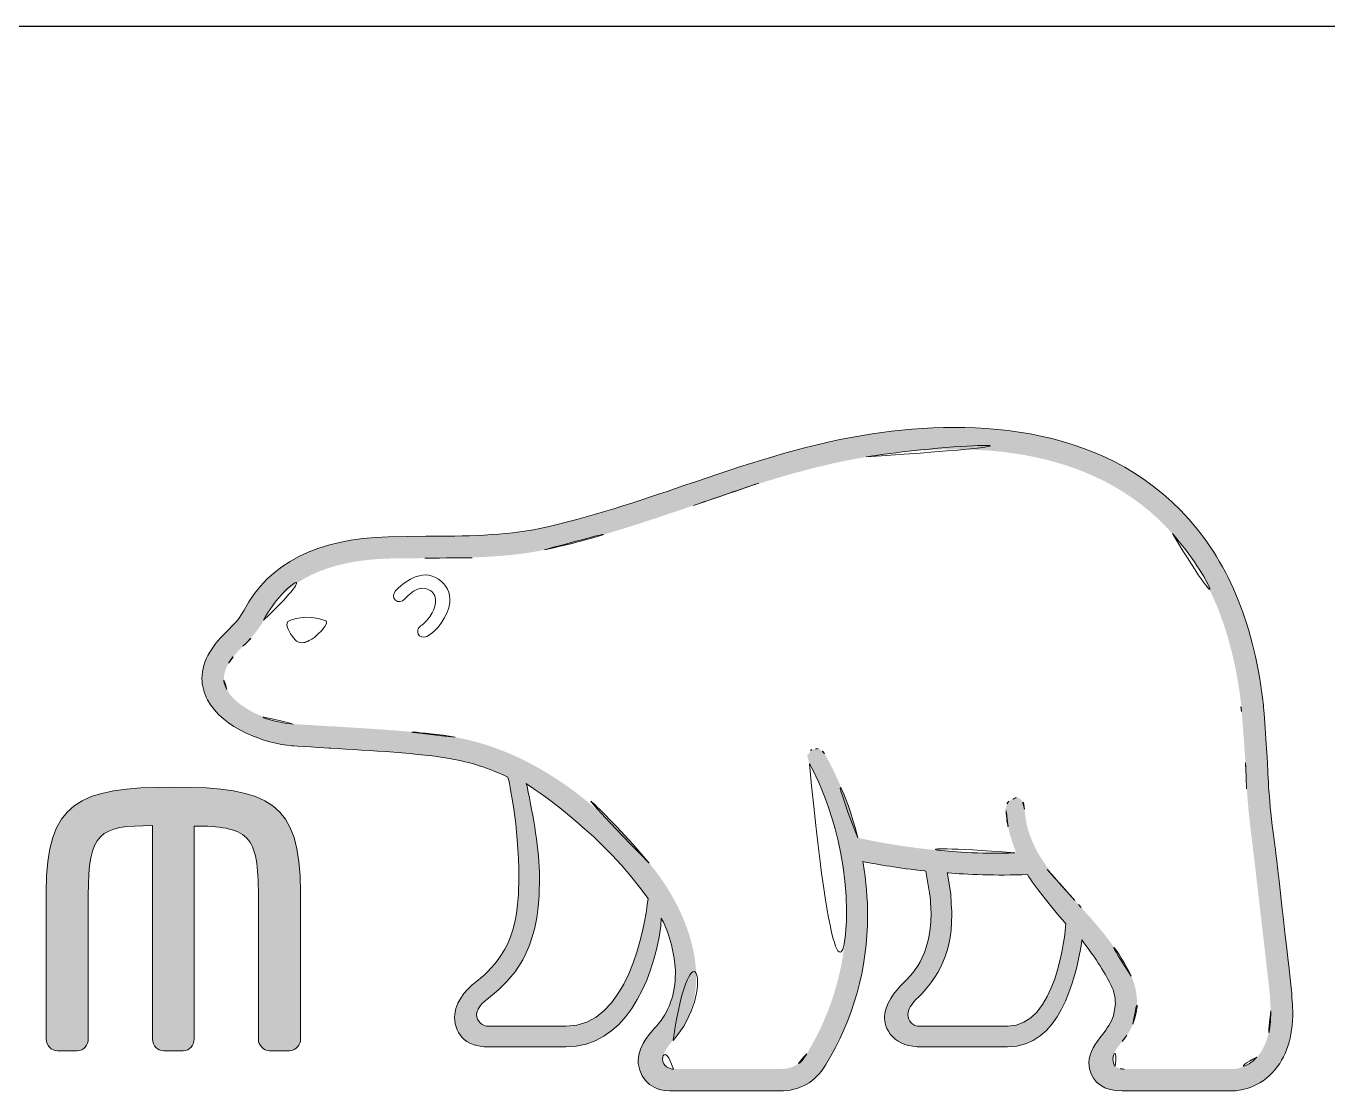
# Model space of a CAD drawing. Extents: x 16296675745 to 16296677481, y -37409619395 to -37409618123.
# Drawn here: x 16296676051.21 to 16296676065.86, y -37409618326.44 to -37409618314.46 of the extents above; entities that cross this region are included whole.
import ezdxf

# ---------------------------------------------------------------- set-up
doc = ezdxf.new("R2010")
doc.units = 0
doc.header["$LTSCALE"] = 10
doc.header["$MEASUREMENT"] = 0
doc.layers.get('0').update_dxf_attribs({"linetype": 'CONTINUOUS'})
doc.layers.add('BODY', color=7, linetype='CONTINUOUS')
doc.layers.add('레이어 1', color=7, linetype='CONTINUOUS', lineweight=0)

msp = doc.modelspace()

# ---------------------------------------------------------------- hatches: boundary and pattern name
at = {"layer": '레이어 1'}
h = msp.add_hatch(color=7, dxfattribs=at)
h.dxf.hatch_style = 1
edge = h.paths.add_edge_path(flags=16)
edge.add_spline(control_points=[(16296676065.064369, -37409618326.057869), (16296676064.94376, -37409618326.191391), (16296676064.792179, -37409618326.192574), (16296676064.78562, -37409618326.192574), (16296676064.78562, -37409618326.192574), (16296676063.571421, -37409618326.192574), (16296676063.571421, -37409618326.192574), (16296676063.52681, -37409618326.192574), (16296676063.49272, -37409618326.181396), (16296676063.47064, -37409618326.159607), (16296676063.452221, -37409618326.141563), (16296676063.44327, -37409618326.114113), (16296676063.44327, -37409618326.080093), (16296676063.44327, -37409618326.01162), (16296676063.49325, -37409618325.948669), (16296676063.54635, -37409618325.881828), (16296676063.595579, -37409618325.818573), (16296676063.642349, -37409618325.758614), (16296676063.668539, -37409618325.684914), (16296676063.735001, -37409618325.506027), (16296676063.728201, -37409618325.315224), (16296676063.64884, -37409618325.147102), (16296676063.50547, -37409618324.842903), (16296676063.292749, -37409618324.60392), (16296676063.086571, -37409618324.372978), (16296676063.086571, -37409618324.372978), (16296676063.01676, -37409618324.296303), (16296676063.01676, -37409618324.295563), (16296676062.748739, -37409618323.996902), (16296676062.471781, -37409618323.687927), (16296676062.44993, -37409618323.269028), (16296676062.444929, -37409618323.186089), (16296676062.40659, -37409618323.135948), (16296676062.35326, -37409618323.138199), (16296676062.35326, -37409618323.138199), (16296676062.27471, -37409618323.175926), (16296676062.273001, -37409618323.175926), (16296676062.25174, -37409618323.199371), (16296676062.23988, -37409618323.234268), (16296676062.23988, -37409618323.274399), (16296676062.23988, -37409618323.274399), (16296676062.240549, -37409618323.288559), (16296676062.240549, -37409618323.288719), (16296676062.251289, -37409618323.44014), (16296676062.287399, -37409618323.588722), (16296676062.35087, -37409618323.742981), (16296676062.35087, -37409618323.742981), (16296676062.357071, -37409618323.758507), (16296676062.357071, -37409618323.758507), (16296676062.357071, -37409618323.758507), (16296676062.340651, -37409618323.759087), (16296676062.340651, -37409618323.759087), (16296676061.561159, -37409618323.789978), (16296676060.79698, -37409618323.642883), (16296676060.572229, -37409618323.588722), (16296676060.43363, -37409618323.031067), (16296676060.20882, -37409618322.661392), (16296676060.199129, -37409618322.645737), (16296676060.181669, -37409618322.616798), (16296676060.15377, -37409618322.594566), (16296676060.126921, -37409618322.586807), (16296676060.126921, -37409618322.586807), (16296676060.06127, -37409618322.596649), (16296676060.053221, -37409618322.59771), (16296676060.047701, -37409618322.605904), (16296676060.036209, -37409618322.621407), (16296676060.010851, -37409618322.655441), (16296676060.010851, -37409618322.655441), (16296676060.00773, -37409618322.682732), (16296676060.00773, -37409618322.682732), (16296676060.00773, -37409618322.682732), (16296676060.02845, -37409618322.756126), (16296676060.02845, -37409618322.756126), (16296676060.045469, -37409618322.785507), (16296676060.445721, -37409618323.486687), (16296676060.445721, -37409618324.415352), (16296676060.445721, -37409618324.988228), (16296676060.295191, -37409618325.528709), (16296676059.99832, -37409618326.021622), (16296676059.92738, -37409618326.139908), (16296676059.83392, -37409618326.192574), (16296676059.694889, -37409618326.192574), (16296676059.694889, -37409618326.192574), (16296676058.49798, -37409618326.192574), (16296676058.49798, -37409618326.192574), (16296676058.4583, -37409618326.192574), (16296676058.3755, -37409618326.16468), (16296676058.3755, -37409618326.078148), (16296676058.3755, -37409618326.030418), (16296676058.419729, -37409618325.952103), (16296676058.493441, -37409618325.869598), (16296676058.99222, -37409618325.314194), (16296676058.704451, -37409618324.446678), (16296676058.226101, -37409618323.875153), (16296676057.764071, -37409618323.323921), (16296676057.010019, -37409618322.630234), (16296676056.041821, -37409618322.457909), (16296676055.6987, -37409618322.397949), (16296676055.134859, -37409618322.364532), (16296676054.67947, -37409618322.337517), (16296676054.67947, -37409618322.337517), (16296676054.21917, -37409618322.310219), (16296676054.21917, -37409618322.310219), (16296676053.982941, -37409618322.292168), (16296676053.59252, -37409618322.146873), (16296676053.4737, -37409618321.921898), (16296676053.4235, -37409618321.828651), (16296676053.429171, -37409618321.73407), (16296676053.492121, -37409618321.62532), (16296676053.531731, -37409618321.559692), (16296676053.586109, -37409618321.503288), (16296676053.65451, -37409618321.434669), (16296676053.730141, -37409618321.358147), (16296676053.80794, -37409618321.278923), (16296676053.868521, -37409618321.174492), (16296676053.868521, -37409618321.174492), (16296676053.885889, -37409618321.141823), (16296676053.885889, -37409618321.141823), (16296676054.11705, -37409618320.699638), (16296676054.593241, -37409618320.466164), (16296676055.3018, -37409618320.447357), (16296676055.3018, -37409618320.447357), (16296676055.701389, -37409618320.442886), (16296676055.701389, -37409618320.442886), (16296676056.140129, -37409618320.440651), (16296676056.63796, -37409618320.438133), (16296676057.04702, -37409618320.35009), (16296676057.621519, -37409618320.226578), (16296676058.197889, -37409618320.029648), (16296676058.706539, -37409618319.856308), (16296676058.706539, -37409618319.856308), (16296676058.722799, -37409618319.850937), (16296676058.722799, -37409618319.850937), (16296676059.3519, -37409618319.635811), (16296676060.002501, -37409618319.413383), (16296676060.667549, -37409618319.305077), (16296676061.731911, -37409618319.128883), (16296676063.193529, -37409618319.134697), (16296676064.1131, -37409618320.167053), (16296676064.53813, -37409618320.645027), (16296676064.79994, -37409618321.302338), (16296676064.890051, -37409618322.121208), (16296676064.890051, -37409618322.121208), (16296676064.886629, -37409618322.11853), (16296676064.88349, -37409618322.115677), (16296676064.890791, -37409618322.131943), (16296676064.897671, -37409618322.223846), (16296676064.935551, -37409618322.744789), (16296676064.94644, -37409618322.995277), (16296676064.95793, -37409618323.254257), (16296676065.02342, -37409618323.734779), (16296676065.02342, -37409618323.734779), (16296676065.209009, -37409618325.341782), (16296676065.209009, -37409618325.341782), (16296676065.209009, -37409618325.341782), (16296676065.220051, -37409618325.537064), (16296676065.220051, -37409618325.537064), (16296676065.220051, -37409618325.767723), (16296676065.16783, -37409618325.942993), (16296676065.064369, -37409618326.057869)], knot_values=[0, 0, 0, 0, 1, 1, 1, 2, 2, 2, 3, 3, 3, 4, 4, 4, 5, 5, 5, 6, 6, 6, 7, 7, 7, 8, 8, 8, 9, 9, 9, 10, 10, 10, 11, 11, 11, 12, 12, 12, 13, 13, 13, 14, 14, 14, 15, 15, 15, 16, 16, 16, 17, 17, 17, 18, 18, 18, 19, 19, 19, 20, 20, 20, 21, 21, 21, 22, 22, 22, 23, 23, 23, 24, 24, 24, 25, 25, 25, 26, 26, 26, 27, 27, 27, 28, 28, 28, 29, 29, 29, 30, 30, 30, 31, 31, 31, 32, 32, 32, 33, 33, 33, 34, 34, 34, 35, 35, 35, 36, 36, 36, 37, 37, 37, 38, 38, 38, 39, 39, 39, 40, 40, 40, 41, 41, 41, 42, 42, 42, 43, 43, 43, 44, 44, 44, 45, 45, 45, 46, 46, 46, 47, 47, 47, 48, 48, 48, 49, 49, 49, 50, 50, 50, 51, 51, 51, 52, 52, 52, 53, 53, 53, 53], degree=3, periodic=0)
edge = h.paths.add_edge_path(flags=16)
edge.add_spline(control_points=[(16296676062.257481, -37409618325.710564), (16296676062.257481, -37409618325.710564), (16296676061.266979, -37409618325.710564), (16296676061.266979, -37409618325.710564), (16296676061.193729, -37409618325.710564), (16296676061.135839, -37409618325.652077), (16296676061.135839, -37409618325.577492), (16296676061.135839, -37409618325.525421), (16296676061.181049, -37409618325.459183), (16296676061.223789, -37409618325.413681), (16296676061.425261, -37409618325.220802), (16296676061.631359, -37409618324.955254), (16296676061.631359, -37409618324.451157), (16296676061.631359, -37409618324.451157), (16296676061.618601, -37409618324.222153), (16296676061.618601, -37409618324.221268), (16296676061.618601, -37409618324.221268), (16296676061.582199, -37409618323.998543), (16296676061.582199, -37409618323.998543), (16296676061.582199, -37409618323.998543), (16296676061.57966, -37409618323.984497), (16296676061.57966, -37409618323.984497), (16296676061.57966, -37409618323.984497), (16296676061.59428, -37409618323.98555), (16296676061.59428, -37409618323.98555), (16296676061.778971, -37409618323.998833), (16296676062.138359, -37409618324.018829), (16296676062.481489, -37409618324.002563), (16296676062.568609, -37409618324.141144), (16296676062.70899, -37409618324.319427), (16296676062.913971, -37409618324.556931), (16296676062.90456, -37409618324.675087), (16296676062.8067, -37409618325.710564), (16296676062.257481, -37409618325.710564)], knot_values=[0, 0, 0, 0, 1, 1, 1, 2, 2, 2, 3, 3, 3, 4, 4, 4, 5, 5, 5, 6, 6, 6, 7, 7, 7, 8, 8, 8, 9, 9, 9, 10, 10, 10, 11, 11, 11, 11], degree=3, periodic=0)
edge = h.paths.add_edge_path(flags=16)
edge.add_spline(control_points=[(16296676057.287359, -37409618325.710564), (16296676057.287359, -37409618325.710564), (16296676056.417919, -37409618325.710564), (16296676056.417919, -37409618325.710564), (16296676056.35272, -37409618325.710564), (16296676056.2826, -37409618325.65686), (16296676056.2826, -37409618325.577492), (16296676056.2826, -37409618325.529312), (16296676056.32303, -37409618325.469643), (16296676056.39673, -37409618325.410393), (16296676056.61677, -37409618325.235123), (16296676056.950199, -37409618324.969856), (16296676056.9863, -37409618324.237511), (16296676056.9863, -37409618324.237511), (16296676056.991289, -37409618324.037773), (16296676056.991289, -37409618324.037773), (16296676056.991289, -37409618323.72628), (16296676056.91992, -37409618323.350182), (16296676056.85219, -37409618323.014076), (16296676056.85219, -37409618323.014076), (16296676056.84115, -37409618322.979767), (16296676056.84115, -37409618322.979767), (16296676056.84115, -37409618322.979767), (16296676056.86964, -37409618323.001991), (16296676056.86964, -37409618323.001991), (16296676056.999281, -37409618323.081802), (16296676057.709391, -37409618323.563072), (16296676058.213341, -37409618324.274094), (16296676058.17157, -37409618324.610626), (16296676057.98181, -37409618325.710564), (16296676057.287359, -37409618325.710564)], knot_values=[0, 0, 0, 0, 1, 1, 1, 2, 2, 2, 3, 3, 3, 4, 4, 4, 5, 5, 5, 6, 6, 6, 7, 7, 7, 8, 8, 8, 9, 9, 9, 10, 10, 10, 10], degree=3, periodic=0)
edge = h.paths.add_edge_path()
edge.add_spline(control_points=[(16296676065.45442, -37409618325.317459), (16296676065.454109, -37409618325.315224), (16296676065.26973, -37409618323.70137), (16296676065.26973, -37409618323.70137), (16296676065.201469, -37409618323.219063), (16296676065.19162, -37409618322.961853), (16296676065.182751, -37409618322.733887), (16296676065.182751, -37409618322.733887), (16296676065.13711, -37409618322.096741), (16296676065.13711, -37409618322.096291), (16296676065.039989, -37409618321.224167), (16296676064.75773, -37409618320.519722), (16296676064.297791, -37409618320.004593), (16296676063.30423, -37409618318.888237), (16296676061.753241, -37409618318.87645), (16296676060.62661, -37409618319.062187), (16296676059.935659, -37409618319.176483), (16296676059.27523, -37409618319.401894), (16296676058.636721, -37409618319.6203), (16296676058.636721, -37409618319.6203), (16296676058.61614, -37409618319.627586), (16296676058.61614, -37409618319.627586), (16296676058.11697, -37409618319.797821), (16296676057.55051, -37409618319.991623), (16296676056.99465, -37409618320.110046), (16296676056.612749, -37409618320.191658), (16296676056.13447, -37409618320.195389), (16296676055.711969, -37409618320.197632), (16296676055.711969, -37409618320.197632), (16296676055.29381, -37409618320.202698), (16296676055.29381, -37409618320.202698), (16296676054.490311, -37409618320.222542), (16296676053.943029, -37409618320.500793), (16296676053.66659, -37409618321.029343), (16296676053.66659, -37409618321.029343), (16296676053.654131, -37409618321.052147), (16296676053.654131, -37409618321.052147), (16296676053.60841, -37409618321.132263), (16296676053.540609, -37409618321.200287), (16296676053.479891, -37409618321.261169), (16296676053.412979, -37409618321.32859), (16296676053.33757, -37409618321.404221), (16296676053.279989, -37409618321.502098), (16296676053.22217, -37409618321.600121), (16296676053.19301, -37409618321.699471), (16296676053.19301, -37409618321.797028), (16296676053.19301, -37409618321.879082), (16296676053.213591, -37409618321.959648), (16296676053.25493, -37409618322.036613), (16296676053.42573, -37409618322.359161), (16296676053.91297, -37409618322.533241), (16296676054.20373, -37409618322.554001), (16296676054.20373, -37409618322.554001), (16296676054.631729, -37409618322.580849), (16296676054.641951, -37409618322.581741), (16296676055.069889, -37409618322.605904), (16296676055.655951, -37409618322.639763), (16296676055.99811, -37409618322.700188), (16296676056.19817, -37409618322.73555), (16296676056.42552, -37409618322.807297), (16296676056.63497, -37409618322.905907), (16296676056.649891, -37409618322.960213), (16296676056.75864, -37409618323.443733), (16296676056.75864, -37409618324.038071), (16296676056.75864, -37409618324.038071), (16296676056.754021, -37409618324.226639), (16296676056.754021, -37409618324.226639), (16296676056.722469, -37409618324.853363), (16296676056.44924, -37409618325.07235), (16296676056.249041, -37409618325.23259), (16296676056.228741, -37409618325.24855), (16296676056.05032, -37409618325.396683), (16296676056.037491, -37409618325.574959), (16296676056.028391, -37409618325.675797), (16296676056.057249, -37409618325.767723), (16296676056.1185, -37409618325.833794), (16296676056.184891, -37409618325.905403), (16296676056.28581, -37409618325.941643), (16296676056.417919, -37409618325.941643), (16296676056.417919, -37409618325.941643), (16296676057.287359, -37409618325.941643), (16296676057.287359, -37409618325.941643), (16296676057.938101, -37409618325.941643), (16296676058.260031, -37409618325.240936), (16296676058.357969, -37409618324.584534), (16296676058.357969, -37409618324.584534), (16296676058.35998, -37409618324.49218), (16296676058.35998, -37409618324.49218), (16296676058.35998, -37409618324.49218), (16296676058.386841, -37409618324.538429), (16296676058.386841, -37409618324.538429), (16296676058.470301, -37409618324.724167), (16296676058.52051, -37409618324.946136), (16296676058.52051, -37409618325.113373), (16296676058.52051, -37409618325.348053), (16296676058.447849, -37409618325.553017), (16296676058.309851, -37409618325.705788), (16296676058.27503, -37409618325.740257), (16296676058.101, -37409618325.920609), (16296676058.101, -37409618326.100693), (16296676058.101, -37409618326.100693), (16296676058.10257, -37409618326.130371), (16296676058.10257, -37409618326.130371), (16296676058.12726, -37409618326.343109), (16296676058.29941, -37409618326.438133), (16296676058.459339, -37409618326.438133), (16296676058.459339, -37409618326.438133), (16296676059.694889, -37409618326.438133), (16296676059.694889, -37409618326.438133), (16296676059.91791, -37409618326.438133), (16296676060.095659, -37409618326.337723), (16296676060.20986, -37409618326.14827), (16296676060.524269, -37409618325.626282), (16296676060.683599, -37409618325.05938), (16296676060.683599, -37409618324.463837), (16296676060.683599, -37409618324.277962), (16296676060.666071, -37409618324.079536), (16296676060.63175, -37409618323.873672), (16296676060.63175, -37409618323.873672), (16296676060.628771, -37409618323.857246), (16296676060.628771, -37409618323.857246), (16296676060.628771, -37409618323.857246), (16296676060.64518, -37409618323.860687), (16296676060.64518, -37409618323.860687), (16296676060.79384, -37409618323.889481), (16296676061.03299, -37409618323.930946), (16296676061.32851, -37409618323.962868), (16296676061.32851, -37409618323.962868), (16296676061.337099, -37409618323.963921), (16296676061.337099, -37409618323.963921), (16296676061.337099, -37409618323.963921), (16296676061.37686, -37409618324.190392), (16296676061.37686, -37409618324.190392), (16296676061.37686, -37409618324.190392), (16296676061.38558, -37409618324.244087), (16296676061.38558, -37409618324.244987), (16296676061.38558, -37409618324.244987), (16296676061.39736, -37409618324.445343), (16296676061.39736, -37409618324.445343), (16296676061.39736, -37409618324.926163), (16296676061.178949, -37409618325.135307), (16296676061.06155, -37409618325.247498), (16296676061.0599, -37409618325.248993), (16296676060.896099, -37409618325.415466), (16296676060.878361, -37409618325.563171), (16296676060.878361, -37409618325.563171), (16296676060.872681, -37409618325.608528), (16296676060.872681, -37409618325.608528), (16296676060.872681, -37409618325.654907), (16296676060.884609, -37409618325.745911), (16296676060.965771, -37409618325.829773), (16296676061.03723, -37409618325.904213), (16296676061.14785, -37409618325.941643), (16296676061.29495, -37409618325.941643), (16296676061.29495, -37409618325.941643), (16296676062.257481, -37409618325.941643), (16296676062.257481, -37409618325.941643), (16296676062.84206, -37409618325.941643), (16296676063.018021, -37409618325.198418), (16296676063.088961, -37409618324.781898), (16296676063.088961, -37409618324.781898), (16296676063.092251, -37409618324.73893), (16296676063.092251, -37409618324.73893), (16296676063.092251, -37409618324.73893), (16296676063.11536, -37409618324.770401), (16296676063.11536, -37409618324.770401), (16296676063.25016, -37409618324.942574), (16296676063.36838, -37409618325.133972), (16296676063.425289, -37409618325.253021), (16296676063.4552, -37409618325.314934), (16296676063.471319, -37409618325.383698), (16296676063.471319, -37409618325.452629), (16296676063.471319, -37409618325.452629), (16296676063.44953, -37409618325.591957), (16296676063.44953, -37409618325.591957), (16296676063.42701, -37409618325.667587), (16296676063.375389, -37409618325.737267), (16296676063.32489, -37409618325.804703), (16296676063.250811, -37409618325.900917), (16296676063.174431, -37409618326.000732), (16296676063.174431, -37409618326.121857), (16296676063.174431, -37409618326.121857), (16296676063.181601, -37409618326.188553), (16296676063.181601, -37409618326.188553), (16296676063.21681, -37409618326.349373), (16296676063.34712, -37409618326.438133), (16296676063.5483, -37409618326.438133), (16296676063.5483, -37409618326.438133), (16296676064.785021, -37409618326.438133), (16296676064.785021, -37409618326.438133), (16296676064.81217, -37409618326.438133), (16296676065.05386, -37409618326.432159), (16296676065.24316, -37409618326.227333), (16296676065.394291, -37409618326.06369), (16296676065.46769, -37409618325.838707), (16296676065.46769, -37409618325.540047), (16296676065.46769, -37409618325.540047), (16296676065.454559, -37409618325.318497), (16296676065.45442, -37409618325.317459)], knot_values=[0, 0, 0, 0, 1, 1, 1, 2, 2, 2, 3, 3, 3, 4, 4, 4, 5, 5, 5, 6, 6, 6, 7, 7, 7, 8, 8, 8, 9, 9, 9, 10, 10, 10, 11, 11, 11, 12, 12, 12, 13, 13, 13, 14, 14, 14, 15, 15, 15, 16, 16, 16, 17, 17, 17, 18, 18, 18, 19, 19, 19, 20, 20, 20, 21, 21, 21, 22, 22, 22, 23, 23, 23, 24, 24, 24, 25, 25, 25, 26, 26, 26, 27, 27, 27, 28, 28, 28, 29, 29, 29, 30, 30, 30, 31, 31, 31, 32, 32, 32, 33, 33, 33, 34, 34, 34, 35, 35, 35, 36, 36, 36, 37, 37, 37, 38, 38, 38, 39, 39, 39, 40, 40, 40, 41, 41, 41, 42, 42, 42, 43, 43, 43, 44, 44, 44, 45, 45, 45, 46, 46, 46, 47, 47, 47, 48, 48, 48, 49, 49, 49, 50, 50, 50, 51, 51, 51, 52, 52, 52, 53, 53, 53, 54, 54, 54, 55, 55, 55, 56, 56, 56, 57, 57, 57, 58, 58, 58, 59, 59, 59, 60, 60, 60, 61, 61, 61, 62, 62, 62, 63, 63, 63, 64, 64, 64, 65, 65, 65, 66, 66, 66, 66], degree=3, periodic=0)
edge = h.paths.add_edge_path(flags=0)
edge.add_spline(control_points=[(16296676054.18269, -37409618321.143761), (16296676054.18269, -37409618321.143761), (16296676054.36261, -37409618321.062462), (16296676054.585489, -37409618321.148376), (16296676054.585489, -37409618321.148376), (16296676054.613091, -37409618321.160156), (16296676054.577141, -37409618321.211037), (16296676054.468599, -37409618321.356934), (16296676054.361641, -37409618321.38842), (16296676054.361641, -37409618321.38842), (16296676054.361641, -37409618321.38842), (16296676054.28414, -37409618321.415718), (16296676054.24058, -37409618321.362907), (16296676054.152559, -37409618321.259666), (16296676054.14987, -37409618321.199547), (16296676054.14987, -37409618321.199547), (16296676054.14987, -37409618321.199547), (16296676054.140779, -37409618321.154953), (16296676054.18269, -37409618321.143761)], knot_values=[0, 0, 0, 0, 1, 1, 1, 2, 2, 2, 3, 3, 3, 4, 4, 4, 5, 5, 5, 6, 6, 6, 6], degree=3, periodic=0)
edge = h.paths.add_edge_path(flags=0)
edge.add_spline(control_points=[(16296676055.36997, -37409618320.812866), (16296676055.34304, -37409618320.842247), (16296676055.34096, -37409618320.891182), (16296676055.36997, -37409618320.917), (16296676055.39773, -37409618320.942062), (16296676055.445829, -37409618320.935493), (16296676055.472679, -37409618320.90596), (16296676055.487009, -37409618320.891182), (16296676055.634701, -37409618320.715897), (16296676055.7621, -37409618320.80555), (16296676055.80864, -37409618320.838982), (16296676055.82789, -37409618320.886421), (16296676055.82103, -37409618320.947723), (16296676055.810141, -37409618321.046043), (16296676055.72488, -37409618321.157631), (16296676055.665279, -37409618321.195824), (16296676055.631941, -37409618321.21611), (16296676055.60994, -37409618321.259666), (16296676055.62575, -37409618321.294884), (16296676055.641411, -37409618321.329941), (16296676055.68602, -37409618321.340393), (16296676055.721821, -37409618321.323669), (16296676055.82848, -37409618321.272652), (16296676055.96298, -37409618321.102287), (16296676055.9814, -37409618320.943413), (16296676055.993641, -37409618320.83271), (16296676055.94396, -37409618320.742302), (16296676055.85549, -37409618320.681297), (16296676055.665279, -37409618320.54628), (16296676055.449711, -37409618320.726936), (16296676055.36997, -37409618320.812866)], knot_values=[0, 0, 0, 0, 1, 1, 1, 2, 2, 2, 3, 3, 3, 4, 4, 4, 5, 5, 5, 6, 6, 6, 7, 7, 7, 8, 8, 8, 9, 9, 9, 10, 10, 10, 10], degree=3, periodic=0)
edge = h.paths.add_edge_path(flags=0)
edge.add_spline(control_points=[(16296676055.34565, -37409618320.944603), (16296676055.34565, -37409618320.944603), (16296676055.34565, -37409618320.944603), (16296676055.34565, -37409618320.944603), (16296676055.34565, -37409618320.944603), (16296676055.34565, -37409618320.944603), (16296676055.34565, -37409618320.944603)], knot_values=[0, 0, 0, 0, 1, 1, 1, 2, 2, 2, 2], degree=3, periodic=0)
h = msp.add_hatch(color=7, dxfattribs=at)
h.dxf.hatch_style = 2
edge = h.paths.add_edge_path()
edge.add_spline(control_points=[(16296676051.440861, -37409618324.195892), (16296676051.440861, -37409618324.195892), (16296676051.440861, -37409618325.854843), (16296676051.440861, -37409618325.854843), (16296676051.440861, -37409618325.926567), (16296676051.49724, -37409618325.984909), (16296676051.56646, -37409618325.984909), (16296676051.56646, -37409618325.984909), (16296676051.78845, -37409618325.984909), (16296676051.78845, -37409618325.984909), (16296676051.86677, -37409618325.984909), (16296676051.91361, -37409618325.918983), (16296676051.91361, -37409618325.854843), (16296676051.91361, -37409618325.854843), (16296676051.91361, -37409618324.236931), (16296676051.91361, -37409618324.236931), (16296676051.91361, -37409618323.523537), (16296676052.034599, -37409618323.454163), (16296676052.637899, -37409618323.452522), (16296676052.637899, -37409618323.496384), (16296676052.637899, -37409618325.854843), (16296676052.637899, -37409618325.854843), (16296676052.637899, -37409618325.929268), (16296676052.69145, -37409618325.984909), (16296676052.762461, -37409618325.984909), (16296676052.762461, -37409618325.984909), (16296676052.980579, -37409618325.984909), (16296676052.980579, -37409618325.984909), (16296676053.05859, -37409618325.984909), (16296676053.105289, -37409618325.918983), (16296676053.105289, -37409618325.854843), (16296676053.105289, -37409618325.854843), (16296676053.105289, -37409618323.503693), (16296676053.105289, -37409618323.457153), (16296676053.387541, -37409618323.458183), (16296676053.58581, -37409618323.481461), (16296676053.69315, -37409618323.588722), (16296676053.806231, -37409618323.701653), (16296676053.82831, -37409618323.9123), (16296676053.82831, -37409618324.236931), (16296676053.82831, -37409618324.236931), (16296676053.82831, -37409618325.854843), (16296676053.82831, -37409618325.854843), (16296676053.82831, -37409618325.925247), (16296676053.885969, -37409618325.984909), (16296676053.954149, -37409618325.984909), (16296676053.954149, -37409618325.984909), (16296676054.177179, -37409618325.984909), (16296676054.177179, -37409618325.984909), (16296676054.25453, -37409618325.984909), (16296676054.30234, -37409618325.91748), (16296676054.30234, -37409618325.854843), (16296676054.30234, -37409618325.854843), (16296676054.30234, -37409618324.195892), (16296676054.30234, -37409618324.195892), (16296676054.30234, -37409618323.190407), (16296676053.945801, -37409618323.020027), (16296676052.874201, -37409618323.020027), (16296676051.79874, -37409618323.020027), (16296676051.440861, -37409618323.190407), (16296676051.440861, -37409618324.195892)], knot_values=[0, 0, 0, 0, 1, 1, 1, 2, 2, 2, 3, 3, 3, 4, 4, 4, 5, 5, 5, 6, 6, 6, 7, 7, 7, 8, 8, 8, 9, 9, 9, 10, 10, 10, 11, 11, 11, 12, 12, 12, 13, 13, 13, 14, 14, 14, 15, 15, 15, 16, 16, 16, 17, 17, 17, 18, 18, 18, 19, 19, 19, 20, 20, 20, 20], degree=3, periodic=0)

# ---------------------------------------------------------------- linework, layer by layer
at = {"color": 7}
msp.add_line((16296676057.248831, -37409618325.941643), (16296676057.248831, -37409618325.941643), dxfattribs=at)
at = {"layer": 'BODY'}
msp.add_line((16296675939.693979, -37409618314.456497), (16296676073.693979, -37409618314.456497), dxfattribs=at)
at = {"layer": '레이어 1', "color": 7}
for points, knots in [([(16296676065.45442, -37409618325.317459), (16296676065.454109, -37409618325.315224), (16296676065.26973, -37409618323.70137), (16296676065.26973, -37409618323.70137), (16296676065.201469, -37409618323.219063), (16296676065.19162, -37409618322.961853), (16296676065.182751, -37409618322.733887), (16296676065.182751, -37409618322.733887), (16296676065.13711, -37409618322.096741), (16296676065.13711, -37409618322.096291), (16296676065.039989, -37409618321.224167), (16296676064.75773, -37409618320.519722), (16296676064.297791, -37409618320.004593), (16296676063.30423, -37409618318.888237), (16296676061.753241, -37409618318.87645), (16296676060.62661, -37409618319.062187), (16296676059.935659, -37409618319.176483), (16296676059.27523, -37409618319.401894), (16296676058.636721, -37409618319.6203), (16296676058.636721, -37409618319.6203), (16296676058.61614, -37409618319.627586), (16296676058.61614, -37409618319.627586), (16296676058.11697, -37409618319.797821), (16296676057.55051, -37409618319.991623), (16296676056.99465, -37409618320.110046), (16296676056.612749, -37409618320.191658), (16296676056.13447, -37409618320.195389), (16296676055.711969, -37409618320.197632), (16296676055.711969, -37409618320.197632), (16296676055.29381, -37409618320.202698), (16296676055.29381, -37409618320.202698), (16296676054.490311, -37409618320.222542), (16296676053.943029, -37409618320.500793), (16296676053.66659, -37409618321.029343), (16296676053.66659, -37409618321.029343), (16296676053.654131, -37409618321.052147), (16296676053.654131, -37409618321.052147), (16296676053.60841, -37409618321.132263), (16296676053.540609, -37409618321.200287), (16296676053.479891, -37409618321.261169), (16296676053.412979, -37409618321.32859), (16296676053.33757, -37409618321.404221), (16296676053.279989, -37409618321.502098), (16296676053.22217, -37409618321.600121), (16296676053.19301, -37409618321.699471), (16296676053.19301, -37409618321.797028), (16296676053.19301, -37409618321.879082), (16296676053.213591, -37409618321.959648), (16296676053.25493, -37409618322.036613), (16296676053.42573, -37409618322.359161), (16296676053.91297, -37409618322.533241), (16296676054.20373, -37409618322.554001), (16296676054.20373, -37409618322.554001), (16296676054.631729, -37409618322.580849), (16296676054.641951, -37409618322.581741), (16296676055.069889, -37409618322.605904), (16296676055.655951, -37409618322.639763), (16296676055.99811, -37409618322.700188), (16296676056.19817, -37409618322.73555), (16296676056.42552, -37409618322.807297), (16296676056.63497, -37409618322.905907), (16296676056.649891, -37409618322.960213), (16296676056.75864, -37409618323.443733), (16296676056.75864, -37409618324.038071), (16296676056.75864, -37409618324.038071), (16296676056.754021, -37409618324.226639), (16296676056.754021, -37409618324.226639), (16296676056.722469, -37409618324.853363), (16296676056.44924, -37409618325.07235), (16296676056.249041, -37409618325.23259), (16296676056.228741, -37409618325.24855), (16296676056.05032, -37409618325.396683), (16296676056.037491, -37409618325.574959), (16296676056.028391, -37409618325.675797), (16296676056.057249, -37409618325.767723), (16296676056.1185, -37409618325.833794), (16296676056.184891, -37409618325.905403), (16296676056.28581, -37409618325.941643), (16296676056.417919, -37409618325.941643), (16296676056.417919, -37409618325.941643), (16296676057.287359, -37409618325.941643), (16296676057.287359, -37409618325.941643), (16296676057.938101, -37409618325.941643), (16296676058.260031, -37409618325.240936), (16296676058.357969, -37409618324.584534), (16296676058.357969, -37409618324.584534), (16296676058.35998, -37409618324.49218), (16296676058.35998, -37409618324.49218), (16296676058.35998, -37409618324.49218), (16296676058.386841, -37409618324.538429), (16296676058.386841, -37409618324.538429), (16296676058.470301, -37409618324.724167), (16296676058.52051, -37409618324.946136), (16296676058.52051, -37409618325.113373), (16296676058.52051, -37409618325.348053), (16296676058.447849, -37409618325.553017), (16296676058.309851, -37409618325.705788), (16296676058.27503, -37409618325.740257), (16296676058.101, -37409618325.920609), (16296676058.101, -37409618326.100693), (16296676058.101, -37409618326.100693), (16296676058.10257, -37409618326.130371), (16296676058.10257, -37409618326.130371), (16296676058.12726, -37409618326.343109), (16296676058.29941, -37409618326.438133), (16296676058.459339, -37409618326.438133), (16296676058.459339, -37409618326.438133), (16296676059.694889, -37409618326.438133), (16296676059.694889, -37409618326.438133), (16296676059.91791, -37409618326.438133), (16296676060.095659, -37409618326.337723), (16296676060.20986, -37409618326.14827), (16296676060.524269, -37409618325.626282), (16296676060.683599, -37409618325.05938), (16296676060.683599, -37409618324.463837), (16296676060.683599, -37409618324.277962), (16296676060.666071, -37409618324.079536), (16296676060.63175, -37409618323.873672), (16296676060.63175, -37409618323.873672), (16296676060.628771, -37409618323.857246), (16296676060.628771, -37409618323.857246), (16296676060.628771, -37409618323.857246), (16296676060.64518, -37409618323.860687), (16296676060.64518, -37409618323.860687), (16296676060.79384, -37409618323.889481), (16296676061.03299, -37409618323.930946), (16296676061.32851, -37409618323.962868), (16296676061.32851, -37409618323.962868), (16296676061.337099, -37409618323.963921), (16296676061.337099, -37409618323.963921), (16296676061.337099, -37409618323.963921), (16296676061.37686, -37409618324.190392), (16296676061.37686, -37409618324.190392), (16296676061.37686, -37409618324.190392), (16296676061.38558, -37409618324.244087), (16296676061.38558, -37409618324.244987), (16296676061.38558, -37409618324.244987), (16296676061.39736, -37409618324.445343), (16296676061.39736, -37409618324.445343), (16296676061.39736, -37409618324.926163), (16296676061.178949, -37409618325.135307), (16296676061.06155, -37409618325.247498), (16296676061.0599, -37409618325.248993), (16296676060.896099, -37409618325.415466), (16296676060.878361, -37409618325.563171), (16296676060.878361, -37409618325.563171), (16296676060.872681, -37409618325.608528), (16296676060.872681, -37409618325.608528), (16296676060.872681, -37409618325.654907), (16296676060.884609, -37409618325.745911), (16296676060.965771, -37409618325.829773), (16296676061.03723, -37409618325.904213), (16296676061.14785, -37409618325.941643), (16296676061.29495, -37409618325.941643), (16296676061.29495, -37409618325.941643), (16296676062.257481, -37409618325.941643), (16296676062.257481, -37409618325.941643), (16296676062.84206, -37409618325.941643), (16296676063.018021, -37409618325.198418), (16296676063.088961, -37409618324.781898), (16296676063.088961, -37409618324.781898), (16296676063.092251, -37409618324.73893), (16296676063.092251, -37409618324.73893), (16296676063.092251, -37409618324.73893), (16296676063.11536, -37409618324.770401), (16296676063.11536, -37409618324.770401), (16296676063.25016, -37409618324.942574), (16296676063.36838, -37409618325.133972), (16296676063.425289, -37409618325.253021), (16296676063.4552, -37409618325.314934), (16296676063.471319, -37409618325.383698), (16296676063.471319, -37409618325.452629), (16296676063.471319, -37409618325.452629), (16296676063.44953, -37409618325.591957), (16296676063.44953, -37409618325.591957), (16296676063.42701, -37409618325.667587), (16296676063.375389, -37409618325.737267), (16296676063.32489, -37409618325.804703), (16296676063.250811, -37409618325.900917), (16296676063.174431, -37409618326.000732), (16296676063.174431, -37409618326.121857), (16296676063.174431, -37409618326.121857), (16296676063.181601, -37409618326.188553), (16296676063.181601, -37409618326.188553), (16296676063.21681, -37409618326.349373), (16296676063.34712, -37409618326.438133), (16296676063.5483, -37409618326.438133), (16296676063.5483, -37409618326.438133), (16296676064.785021, -37409618326.438133), (16296676064.785021, -37409618326.438133), (16296676064.81217, -37409618326.438133), (16296676065.05386, -37409618326.432159), (16296676065.24316, -37409618326.227333), (16296676065.394291, -37409618326.06369), (16296676065.46769, -37409618325.838707), (16296676065.46769, -37409618325.540047), (16296676065.46769, -37409618325.540047), (16296676065.454559, -37409618325.318497), (16296676065.45442, -37409618325.317459)], [0, 0, 0, 0, 1, 1, 1, 2, 2, 2, 3, 3, 3, 4, 4, 4, 5, 5, 5, 6, 6, 6, 7, 7, 7, 8, 8, 8, 9, 9, 9, 10, 10, 10, 11, 11, 11, 12, 12, 12, 13, 13, 13, 14, 14, 14, 15, 15, 15, 16, 16, 16, 17, 17, 17, 18, 18, 18, 19, 19, 19, 20, 20, 20, 21, 21, 21, 22, 22, 22, 23, 23, 23, 24, 24, 24, 25, 25, 25, 26, 26, 26, 27, 27, 27, 28, 28, 28, 29, 29, 29, 30, 30, 30, 31, 31, 31, 32, 32, 32, 33, 33, 33, 34, 34, 34, 35, 35, 35, 36, 36, 36, 37, 37, 37, 38, 38, 38, 39, 39, 39, 40, 40, 40, 41, 41, 41, 42, 42, 42, 43, 43, 43, 44, 44, 44, 45, 45, 45, 46, 46, 46, 47, 47, 47, 48, 48, 48, 49, 49, 49, 50, 50, 50, 51, 51, 51, 52, 52, 52, 53, 53, 53, 54, 54, 54, 55, 55, 55, 56, 56, 56, 57, 57, 57, 58, 58, 58, 59, 59, 59, 60, 60, 60, 61, 61, 61, 62, 62, 62, 63, 63, 63, 64, 64, 64, 65, 65, 65, 66, 66, 66, 66]), ([(16296676055.36997, -37409618320.812866), (16296676055.34304, -37409618320.842247), (16296676055.34096, -37409618320.891182), (16296676055.36997, -37409618320.917), (16296676055.39773, -37409618320.942062), (16296676055.445829, -37409618320.935493), (16296676055.472679, -37409618320.90596), (16296676055.487009, -37409618320.891182), (16296676055.634701, -37409618320.715897), (16296676055.7621, -37409618320.80555), (16296676055.80864, -37409618320.838982), (16296676055.82789, -37409618320.886421), (16296676055.82103, -37409618320.947723), (16296676055.810141, -37409618321.046043), (16296676055.72488, -37409618321.157631), (16296676055.665279, -37409618321.195824), (16296676055.631941, -37409618321.21611), (16296676055.60994, -37409618321.259666), (16296676055.62575, -37409618321.294884), (16296676055.641411, -37409618321.329941), (16296676055.68602, -37409618321.340393), (16296676055.721821, -37409618321.323669), (16296676055.82848, -37409618321.272652), (16296676055.96298, -37409618321.102287), (16296676055.9814, -37409618320.943413), (16296676055.993641, -37409618320.83271), (16296676055.94396, -37409618320.742302), (16296676055.85549, -37409618320.681297), (16296676055.665279, -37409618320.54628), (16296676055.449711, -37409618320.726936), (16296676055.36997, -37409618320.812866)], [0, 0, 0, 0, 1, 1, 1, 2, 2, 2, 3, 3, 3, 4, 4, 4, 5, 5, 5, 6, 6, 6, 7, 7, 7, 8, 8, 8, 9, 9, 9, 10, 10, 10, 10]), ([(16296676055.34565, -37409618320.944603), (16296676055.34565, -37409618320.944603), (16296676055.34565, -37409618320.944603), (16296676055.34565, -37409618320.944603), (16296676055.34565, -37409618320.944603), (16296676055.34565, -37409618320.944603), (16296676055.34565, -37409618320.944603)], [0, 0, 0, 0, 1, 1, 1, 2, 2, 2, 2]), ([(16296676054.18269, -37409618321.143761), (16296676054.18269, -37409618321.143761), (16296676054.36261, -37409618321.062462), (16296676054.585489, -37409618321.148376), (16296676054.585489, -37409618321.148376), (16296676054.613091, -37409618321.160156), (16296676054.577141, -37409618321.211037), (16296676054.468599, -37409618321.356934), (16296676054.361641, -37409618321.38842), (16296676054.361641, -37409618321.38842), (16296676054.361641, -37409618321.38842), (16296676054.28414, -37409618321.415718), (16296676054.24058, -37409618321.362907), (16296676054.152559, -37409618321.259666), (16296676054.14987, -37409618321.199547), (16296676054.14987, -37409618321.199547), (16296676054.14987, -37409618321.199547), (16296676054.140779, -37409618321.154953), (16296676054.18269, -37409618321.143761)], [0, 0, 0, 0, 1, 1, 1, 2, 2, 2, 3, 3, 3, 4, 4, 4, 5, 5, 5, 6, 6, 6, 6]), ([(16296676060.02845, -37409618322.756126), (16296676060.045469, -37409618322.785507), (16296676060.445721, -37409618323.486687), (16296676060.445721, -37409618324.415352), (16296676060.445721, -37409618324.988228), (16296676060.295191, -37409618325.528709), (16296676059.99832, -37409618326.021622)], [24, 24, 24, 24, 25, 25, 25, 26, 26, 26, 26]), ([(16296676051.440861, -37409618324.195892), (16296676051.440861, -37409618324.195892), (16296676051.440861, -37409618325.854843), (16296676051.440861, -37409618325.854843), (16296676051.440861, -37409618325.926567), (16296676051.49724, -37409618325.984909), (16296676051.56646, -37409618325.984909), (16296676051.56646, -37409618325.984909), (16296676051.78845, -37409618325.984909), (16296676051.78845, -37409618325.984909), (16296676051.86677, -37409618325.984909), (16296676051.91361, -37409618325.918983), (16296676051.91361, -37409618325.854843), (16296676051.91361, -37409618325.854843), (16296676051.91361, -37409618324.236931), (16296676051.91361, -37409618324.236931), (16296676051.91361, -37409618323.523537), (16296676052.034599, -37409618323.454163), (16296676052.637899, -37409618323.452522), (16296676052.637899, -37409618323.496384), (16296676052.637899, -37409618325.854843), (16296676052.637899, -37409618325.854843), (16296676052.637899, -37409618325.929268), (16296676052.69145, -37409618325.984909), (16296676052.762461, -37409618325.984909), (16296676052.762461, -37409618325.984909), (16296676052.980579, -37409618325.984909), (16296676052.980579, -37409618325.984909), (16296676053.05859, -37409618325.984909), (16296676053.105289, -37409618325.918983), (16296676053.105289, -37409618325.854843), (16296676053.105289, -37409618325.854843), (16296676053.105289, -37409618323.503693), (16296676053.105289, -37409618323.457153), (16296676053.387541, -37409618323.458183), (16296676053.58581, -37409618323.481461), (16296676053.69315, -37409618323.588722), (16296676053.806231, -37409618323.701653), (16296676053.82831, -37409618323.9123), (16296676053.82831, -37409618324.236931), (16296676053.82831, -37409618324.236931), (16296676053.82831, -37409618325.854843), (16296676053.82831, -37409618325.854843), (16296676053.82831, -37409618325.925247), (16296676053.885969, -37409618325.984909), (16296676053.954149, -37409618325.984909), (16296676053.954149, -37409618325.984909), (16296676054.177179, -37409618325.984909), (16296676054.177179, -37409618325.984909), (16296676054.25453, -37409618325.984909), (16296676054.30234, -37409618325.91748), (16296676054.30234, -37409618325.854843), (16296676054.30234, -37409618325.854843), (16296676054.30234, -37409618324.195892), (16296676054.30234, -37409618324.195892), (16296676054.30234, -37409618323.190407), (16296676053.945801, -37409618323.020027), (16296676052.874201, -37409618323.020027), (16296676051.79874, -37409618323.020027), (16296676051.440861, -37409618323.190407), (16296676051.440861, -37409618324.195892)], [0, 0, 0, 0, 1, 1, 1, 2, 2, 2, 3, 3, 3, 4, 4, 4, 5, 5, 5, 6, 6, 6, 7, 7, 7, 8, 8, 8, 9, 9, 9, 10, 10, 10, 11, 11, 11, 12, 12, 12, 13, 13, 13, 14, 14, 14, 15, 15, 15, 16, 16, 16, 17, 17, 17, 18, 18, 18, 19, 19, 19, 20, 20, 20, 20]), ([(16296676057.287359, -37409618325.710564), (16296676057.287359, -37409618325.710564), (16296676056.417919, -37409618325.710564), (16296676056.417919, -37409618325.710564), (16296676056.35272, -37409618325.710564), (16296676056.2826, -37409618325.65686), (16296676056.2826, -37409618325.577492), (16296676056.2826, -37409618325.529312), (16296676056.32303, -37409618325.469643), (16296676056.39673, -37409618325.410393), (16296676056.61677, -37409618325.235123), (16296676056.950199, -37409618324.969856), (16296676056.9863, -37409618324.237511), (16296676056.9863, -37409618324.237511), (16296676056.991289, -37409618324.037773), (16296676056.991289, -37409618324.037773), (16296676056.991289, -37409618323.72628), (16296676056.91992, -37409618323.350182), (16296676056.85219, -37409618323.014076), (16296676056.85219, -37409618323.014076), (16296676056.84115, -37409618322.979767), (16296676056.84115, -37409618322.979767), (16296676056.84115, -37409618322.979767), (16296676056.86964, -37409618323.001991), (16296676056.86964, -37409618323.001991), (16296676056.999281, -37409618323.081802), (16296676057.709391, -37409618323.563072), (16296676058.213341, -37409618324.274094), (16296676058.17157, -37409618324.610626), (16296676057.98181, -37409618325.710564), (16296676057.287359, -37409618325.710564)], [0, 0, 0, 0, 1, 1, 1, 2, 2, 2, 3, 3, 3, 4, 4, 4, 5, 5, 5, 6, 6, 6, 7, 7, 7, 8, 8, 8, 9, 9, 9, 10, 10, 10, 10]), ([(16296676062.257481, -37409618325.710564), (16296676062.257481, -37409618325.710564), (16296676061.266979, -37409618325.710564), (16296676061.266979, -37409618325.710564), (16296676061.193729, -37409618325.710564), (16296676061.135839, -37409618325.652077), (16296676061.135839, -37409618325.577492), (16296676061.135839, -37409618325.525421), (16296676061.181049, -37409618325.459183), (16296676061.223789, -37409618325.413681), (16296676061.425261, -37409618325.220802), (16296676061.631359, -37409618324.955254), (16296676061.631359, -37409618324.451157), (16296676061.631359, -37409618324.451157), (16296676061.618601, -37409618324.222153), (16296676061.618601, -37409618324.221268), (16296676061.618601, -37409618324.221268), (16296676061.582199, -37409618323.998543), (16296676061.582199, -37409618323.998543), (16296676061.582199, -37409618323.998543), (16296676061.57966, -37409618323.984497), (16296676061.57966, -37409618323.984497), (16296676061.57966, -37409618323.984497), (16296676061.59428, -37409618323.98555), (16296676061.59428, -37409618323.98555), (16296676061.778971, -37409618323.998833), (16296676062.138359, -37409618324.018829), (16296676062.481489, -37409618324.002563), (16296676062.568609, -37409618324.141144), (16296676062.70899, -37409618324.319427), (16296676062.913971, -37409618324.556931), (16296676062.90456, -37409618324.675087), (16296676062.8067, -37409618325.710564), (16296676062.257481, -37409618325.710564)], [0, 0, 0, 0, 1, 1, 1, 2, 2, 2, 3, 3, 3, 4, 4, 4, 5, 5, 5, 6, 6, 6, 7, 7, 7, 8, 8, 8, 9, 9, 9, 10, 10, 10, 11, 11, 11, 11]), ([(16296676058.49798, -37409618326.192574), (16296676058.4583, -37409618326.192574), (16296676058.3755, -37409618326.16468), (16296676058.3755, -37409618326.078148), (16296676058.3755, -37409618326.030418), (16296676058.419729, -37409618325.952103), (16296676058.493441, -37409618325.869598)], [28, 28, 28, 28, 29, 29, 29, 30, 30, 30, 30]), ([(16296676063.47064, -37409618326.159607), (16296676063.452221, -37409618326.141563), (16296676063.44327, -37409618326.114113), (16296676063.44327, -37409618326.080093), (16296676063.44327, -37409618326.01162), (16296676063.49325, -37409618325.948669), (16296676063.54635, -37409618325.881828)], [3, 3, 3, 3, 4, 4, 4, 5, 5, 5, 5])]:
    msp.add_open_spline(points, degree=3, knots=knots, dxfattribs=at)
for points in [[(16296676060.667549, -37409618319.305077), (16296676061.731911, -37409618319.128883), (16296676063.193529, -37409618319.134697), (16296676064.1131, -37409618320.167053)], [(16296676058.722799, -37409618319.850937), (16296676059.3519, -37409618319.635811), (16296676060.002501, -37409618319.413383), (16296676060.667549, -37409618319.305077)], [(16296676058.706539, -37409618319.856308), (16296676058.706539, -37409618319.856308), (16296676058.722799, -37409618319.850937), (16296676058.722799, -37409618319.850937)], [(16296676057.04702, -37409618320.35009), (16296676057.621519, -37409618320.226578), (16296676058.197889, -37409618320.029648), (16296676058.706539, -37409618319.856308)], [(16296676064.1131, -37409618320.167053), (16296676064.53813, -37409618320.645027), (16296676064.79994, -37409618321.302338), (16296676064.890051, -37409618322.121208)], [(16296676053.885889, -37409618321.141823), (16296676054.11705, -37409618320.699638), (16296676054.593241, -37409618320.466164), (16296676055.3018, -37409618320.447357)], [(16296676055.3018, -37409618320.447357), (16296676055.3018, -37409618320.447357), (16296676055.701389, -37409618320.442886), (16296676055.701389, -37409618320.442886)], [(16296676055.701389, -37409618320.442886), (16296676056.140129, -37409618320.440651), (16296676056.63796, -37409618320.438133), (16296676057.04702, -37409618320.35009)], [(16296676053.65451, -37409618321.434669), (16296676053.730141, -37409618321.358147), (16296676053.80794, -37409618321.278923), (16296676053.868521, -37409618321.174492)], [(16296676053.868521, -37409618321.174492), (16296676053.868521, -37409618321.174492), (16296676053.885889, -37409618321.141823), (16296676053.885889, -37409618321.141823)], [(16296676053.492121, -37409618321.62532), (16296676053.531731, -37409618321.559692), (16296676053.586109, -37409618321.503288), (16296676053.65451, -37409618321.434669)], [(16296676053.4737, -37409618321.921898), (16296676053.4235, -37409618321.828651), (16296676053.429171, -37409618321.73407), (16296676053.492121, -37409618321.62532)], [(16296676054.21917, -37409618322.310219), (16296676053.982941, -37409618322.292168), (16296676053.59252, -37409618322.146873), (16296676053.4737, -37409618321.921898)], [(16296676064.88349, -37409618322.115677), (16296676064.890791, -37409618322.131943), (16296676064.897671, -37409618322.223846), (16296676064.935551, -37409618322.744789)], [(16296676064.890051, -37409618322.121208), (16296676064.890051, -37409618322.121208), (16296676064.886629, -37409618322.11853), (16296676064.88349, -37409618322.115677)], [(16296676054.67947, -37409618322.337517), (16296676054.67947, -37409618322.337517), (16296676054.21917, -37409618322.310219), (16296676054.21917, -37409618322.310219)], [(16296676056.041821, -37409618322.457909), (16296676055.6987, -37409618322.397949), (16296676055.134859, -37409618322.364532), (16296676054.67947, -37409618322.337517)], [(16296676060.053221, -37409618322.59771), (16296676060.047701, -37409618322.605904), (16296676060.036209, -37409618322.621407), (16296676060.010851, -37409618322.655441)], [(16296676060.126921, -37409618322.586807), (16296676060.126921, -37409618322.586807), (16296676060.06127, -37409618322.596649), (16296676060.053221, -37409618322.59771)], [(16296676060.199129, -37409618322.645737), (16296676060.181669, -37409618322.616798), (16296676060.15377, -37409618322.594566), (16296676060.126921, -37409618322.586807)], [(16296676058.226101, -37409618323.875153), (16296676057.764071, -37409618323.323921), (16296676057.010019, -37409618322.630234), (16296676056.041821, -37409618322.457909)], [(16296676060.00773, -37409618322.682732), (16296676060.00773, -37409618322.682732), (16296676060.02845, -37409618322.756126), (16296676060.02845, -37409618322.756126)], [(16296676060.010851, -37409618322.655441), (16296676060.010851, -37409618322.655441), (16296676060.00773, -37409618322.682732), (16296676060.00773, -37409618322.682732)], [(16296676060.572229, -37409618323.588722), (16296676060.43363, -37409618323.031067), (16296676060.20882, -37409618322.661392), (16296676060.199129, -37409618322.645737)], [(16296676064.935551, -37409618322.744789), (16296676064.94644, -37409618322.995277), (16296676064.95793, -37409618323.254257), (16296676065.02342, -37409618323.734779)], [(16296676062.273001, -37409618323.175926), (16296676062.25174, -37409618323.199371), (16296676062.23988, -37409618323.234268), (16296676062.23988, -37409618323.274399)], [(16296676062.35326, -37409618323.138199), (16296676062.35326, -37409618323.138199), (16296676062.27471, -37409618323.175926), (16296676062.273001, -37409618323.175926)], [(16296676062.44993, -37409618323.269028), (16296676062.444929, -37409618323.186089), (16296676062.40659, -37409618323.135948), (16296676062.35326, -37409618323.138199)], [(16296676062.23988, -37409618323.274399), (16296676062.23988, -37409618323.274399), (16296676062.240549, -37409618323.288559), (16296676062.240549, -37409618323.288719)], [(16296676062.240549, -37409618323.288719), (16296676062.251289, -37409618323.44014), (16296676062.287399, -37409618323.588722), (16296676062.35087, -37409618323.742981)], [(16296676062.340651, -37409618323.759087), (16296676061.561159, -37409618323.789978), (16296676060.79698, -37409618323.642883), (16296676060.572229, -37409618323.588722)], [(16296676062.35087, -37409618323.742981), (16296676062.35087, -37409618323.742981), (16296676062.357071, -37409618323.758507), (16296676062.357071, -37409618323.758507)], [(16296676062.357071, -37409618323.758507), (16296676062.357071, -37409618323.758507), (16296676062.340651, -37409618323.759087), (16296676062.340651, -37409618323.759087)], [(16296676063.01676, -37409618324.295563), (16296676062.748739, -37409618323.996902), (16296676062.471781, -37409618323.687927), (16296676062.44993, -37409618323.269028)], [(16296676065.02342, -37409618323.734779), (16296676065.02342, -37409618323.734779), (16296676065.209009, -37409618325.341782), (16296676065.209009, -37409618325.341782)], [(16296676063.086571, -37409618324.372978), (16296676063.086571, -37409618324.372978), (16296676063.01676, -37409618324.296303), (16296676063.01676, -37409618324.295563)], [(16296676058.493441, -37409618325.869598), (16296676058.99222, -37409618325.314194), (16296676058.704451, -37409618324.446678), (16296676058.226101, -37409618323.875153)], [(16296676063.64884, -37409618325.147102), (16296676063.50547, -37409618324.842903), (16296676063.292749, -37409618324.60392), (16296676063.086571, -37409618324.372978)], [(16296676063.668539, -37409618325.684914), (16296676063.735001, -37409618325.506027), (16296676063.728201, -37409618325.315224), (16296676063.64884, -37409618325.147102)], [(16296676065.209009, -37409618325.341782), (16296676065.209009, -37409618325.341782), (16296676065.220051, -37409618325.537064), (16296676065.220051, -37409618325.537064)], [(16296676065.220051, -37409618325.537064), (16296676065.220051, -37409618325.767723), (16296676065.16783, -37409618325.942993), (16296676065.064369, -37409618326.057869)], [(16296676063.54635, -37409618325.881828), (16296676063.595579, -37409618325.818573), (16296676063.642349, -37409618325.758614), (16296676063.668539, -37409618325.684914)], [(16296676059.99832, -37409618326.021622), (16296676059.92738, -37409618326.139908), (16296676059.83392, -37409618326.192574), (16296676059.694889, -37409618326.192574)], [(16296676065.064369, -37409618326.057869), (16296676064.94376, -37409618326.191391), (16296676064.792179, -37409618326.192574), (16296676064.78562, -37409618326.192574)], [(16296676059.694889, -37409618326.192574), (16296676059.694889, -37409618326.192574), (16296676058.49798, -37409618326.192574), (16296676058.49798, -37409618326.192574)], [(16296676063.571421, -37409618326.192574), (16296676063.52681, -37409618326.192574), (16296676063.49272, -37409618326.181396), (16296676063.47064, -37409618326.159607)], [(16296676064.78562, -37409618326.192574), (16296676064.78562, -37409618326.192574), (16296676063.571421, -37409618326.192574), (16296676063.571421, -37409618326.192574)]]:
    msp.add_open_spline(points, degree=3, dxfattribs=at)

doc.saveas('drawing.dxf')
